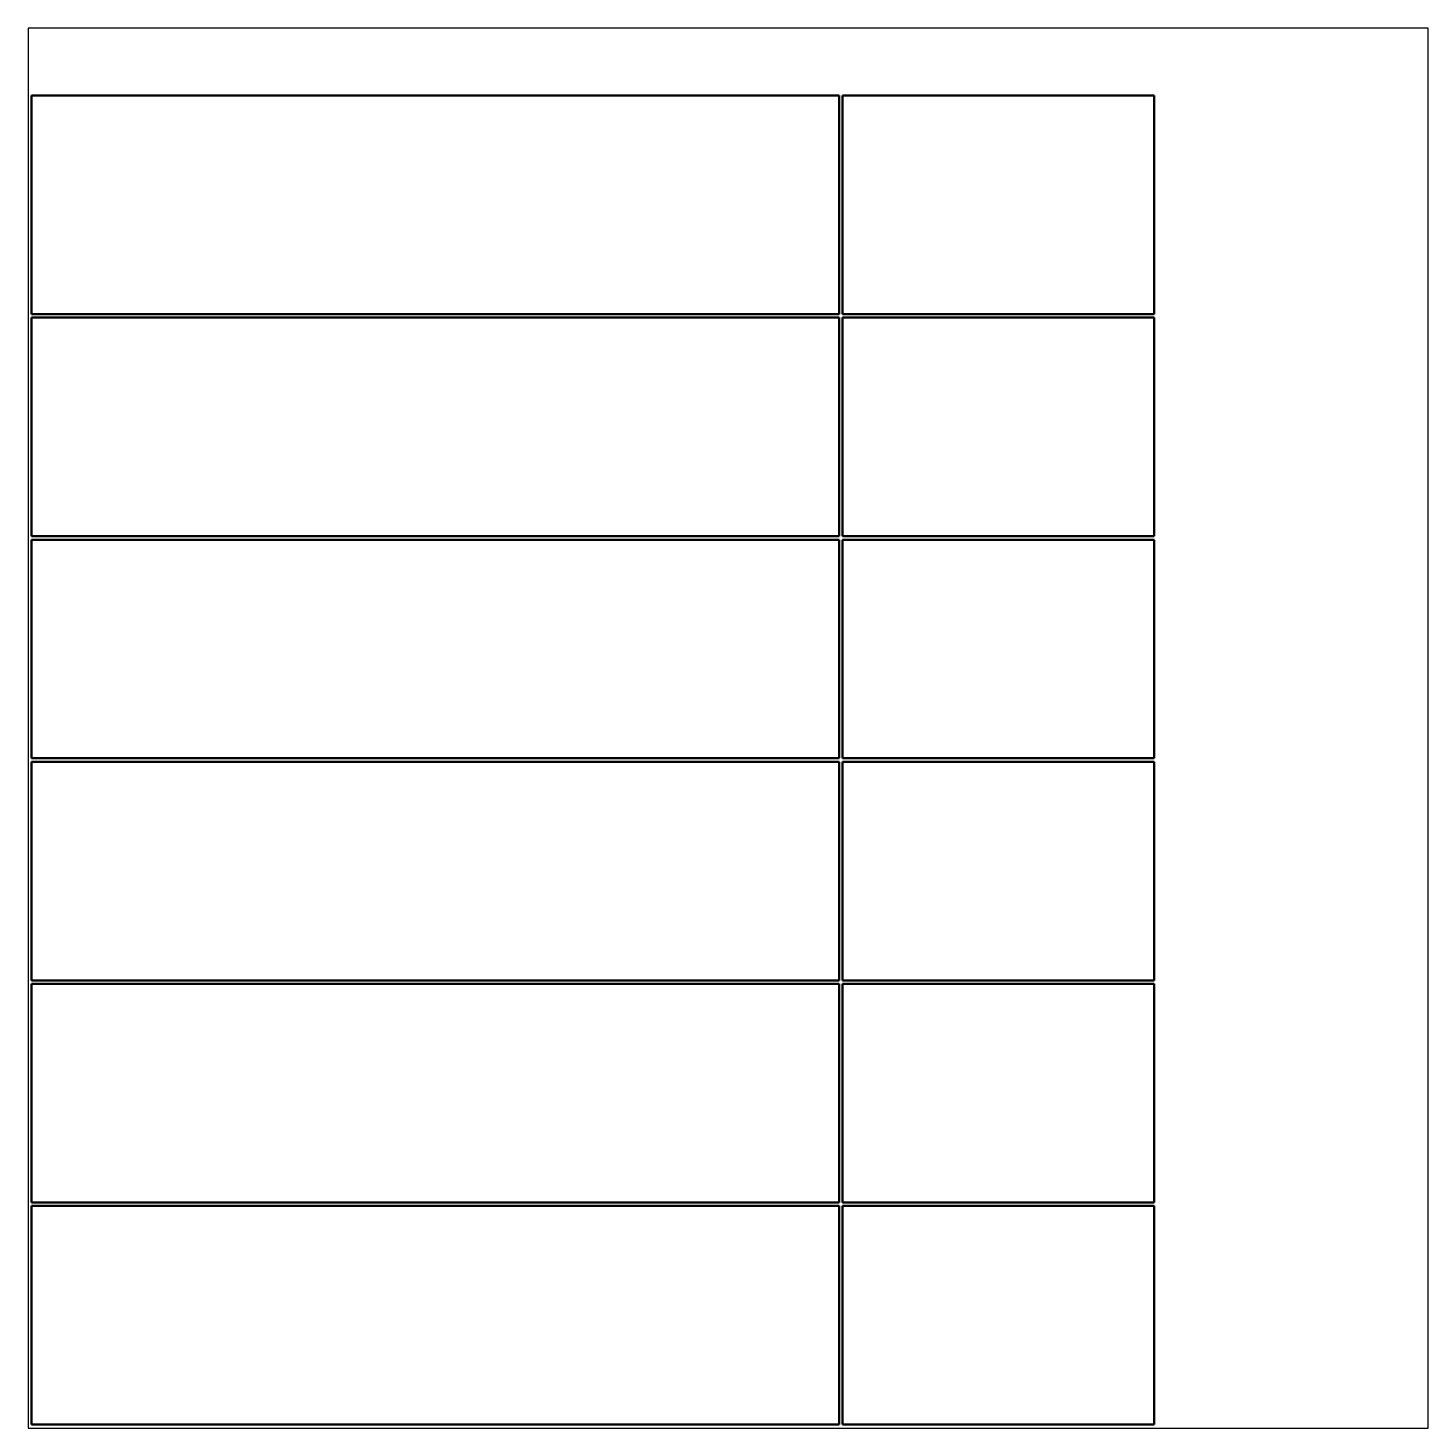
# Model space of a CAD drawing. Extents: x 0 to 2000, y 0 to 2000.
import ezdxf

# ---------------------------------------------------------------- set-up
doc = ezdxf.new("R2010")
doc.units = 0
doc.layers.add('Outline', color=7, linetype='Continuous', lineweight=50)

msp = doc.modelspace()

# ---------------------------------------------------------------- linework, layer by layer
msp.add_lwpolyline([(0, 0), (2000, 0), (2000, 2000), (0, 2000)], close=True)
at = {"layer": 'Outline'}
for p, q in [((5, 1903.5), (1158.8, 1903.5)), ((5, 1591.25), (5, 1903.5)), ((1158.8, 1903.5), (1158.8, 1591.25)), ((1163.8, 1903.5), (1608.8, 1903.5)), ((1163.8, 1591.25), (1163.8, 1903.5)), ((1608.8, 1903.5), (1608.8, 1591.25)), ((1158.8, 1591.25), (5, 1591.25)), ((5, 1586.25), (1158.8, 1586.25)), ((5, 1274), (5, 1586.25)), ((1158.8, 1586.25), (1158.8, 1274)), ((1608.8, 1591.25), (1163.8, 1591.25)), ((1163.8, 1586.25), (1608.8, 1586.25)), ((1163.8, 1274), (1163.8, 1586.25)), ((1608.8, 1586.25), (1608.8, 1274)), ((1158.8, 1274), (5, 1274)), ((5, 1269), (1158.8, 1269)), ((5, 956.75), (5, 1269)), ((1158.8, 1269), (1158.8, 956.75)), ((1608.8, 1274), (1163.8, 1274)), ((1163.8, 1269), (1608.8, 1269)), ((1163.8, 956.75), (1163.8, 1269)), ((1608.8, 1269), (1608.8, 956.75)), ((1158.8, 956.75), (5, 956.75)), ((5, 951.75), (1158.8, 951.75)), ((5, 639.5), (5, 951.75)), ((1158.8, 951.75), (1158.8, 639.5)), ((1608.8, 956.75), (1163.8, 956.75)), ((1163.8, 951.75), (1608.8, 951.75)), ((1163.8, 639.5), (1163.8, 951.75)), ((1608.8, 951.75), (1608.8, 639.5)), ((1158.8, 639.5), (5, 639.5)), ((5, 634.5), (1158.8, 634.5)), ((5, 322.25), (5, 634.5)), ((1158.8, 634.5), (1158.8, 322.25)), ((1608.8, 639.5), (1163.8, 639.5)), ((1163.8, 634.5), (1608.8, 634.5)), ((1163.8, 322.25), (1163.8, 634.5)), ((1608.8, 634.5), (1608.8, 322.25)), ((1158.8, 322.25), (5, 322.25)), ((1608.8, 322.25), (1163.8, 322.25)), ((5, 317.25), (1158.8, 317.25)), ((5, 5), (5, 317.25)), ((1158.8, 317.25), (1158.8, 5)), ((1163.8, 317.25), (1608.8, 317.25)), ((1163.8, 5), (1163.8, 317.25)), ((1608.8, 317.25), (1608.8, 5)), ((1158.8, 5), (5, 5)), ((1608.8, 5), (1163.8, 5))]:
    msp.add_line(p, q, dxfattribs=at)

doc.saveas('drawing.dxf')
